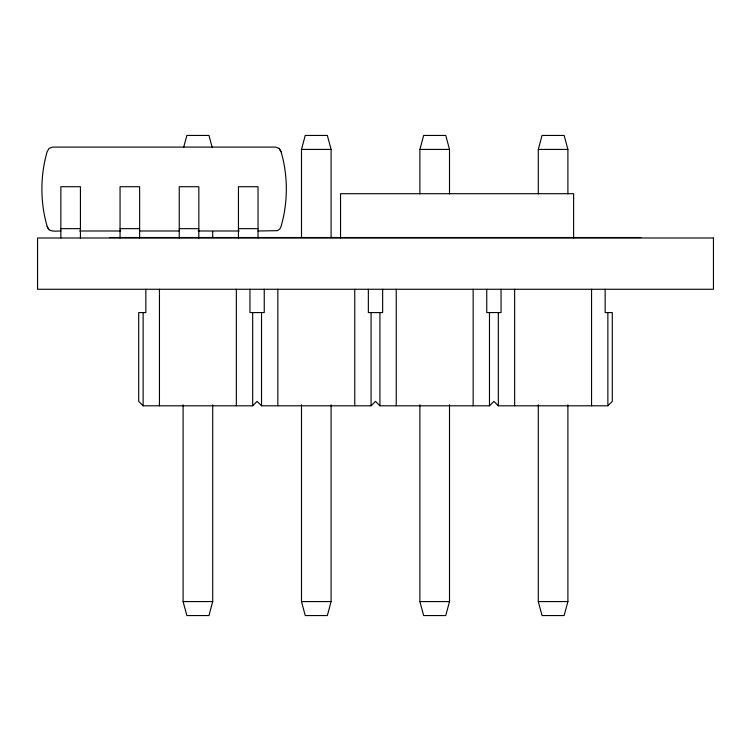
<?xml version="1.0" encoding="UTF-8"?>
<svg xmlns="http://www.w3.org/2000/svg" width="751" height="751" viewBox="0 0 751 751"><rect width="100%" height="100%" fill="white"/><g stroke="black" fill="none" stroke-linecap="round" stroke-linejoin="round"><path stroke-width="1.13" d="M183.676 147.271L186.849 135.443L208.956 135.443L212.129 147.271M301.498 237.278L301.498 149.421L305.244 135.443L327.352 135.443L331.097 149.421L331.097 237.278M212.702 404.789L212.702 601.579L208.956 615.557L186.849 615.557L183.103 601.579L183.103 404.789M419.903 193.936L419.903 149.421L423.648 135.443L445.756 135.443L449.502 149.421L449.502 193.936M331.097 404.789L331.097 601.579L327.352 615.557L305.244 615.557L301.498 601.579L301.498 404.789M538.298 193.936L538.298 149.421L542.044 135.443L564.151 135.443L567.897 149.421L567.897 193.936M449.502 404.789L449.502 601.579L445.756 615.557L423.648 615.557L419.903 601.579L419.903 404.789M567.897 404.789L567.897 601.579L564.151 615.557L542.044 615.557L538.298 601.579L538.298 404.789M145.854 289.266L145.854 312.576L138.7 312.576L138.7 401.372L143.131 405.803L252.674 405.803L257.105 401.372L261.526 405.803L371.069 405.803L375.5 401.372L379.931 405.803L489.474 405.803L493.895 401.372L498.326 405.803L607.869 405.803L612.3 401.372L612.3 312.576L605.146 312.576L605.146 289.266M301.498 149.421L331.097 149.421M419.903 149.421L449.502 149.421M538.298 149.421L567.897 149.421M60.859 228.67L80.432 228.67M120.057 228.67L139.63 228.67M179.254 228.67L198.837 228.67M238.452 228.67L258.034 228.67M60.869 230.998C56.297 230.839 48.477 232.754 47.153 226.38A97.48 68.932 -90 0 1 47.153 151.711L49.059 148.398L52.654 147.093L275.551 147.093L279.147 148.398L281.062 151.711A97.48 68.932 -90 0 1 281.062 226.38L279.841 228.999L277.466 230.66L257.959 230.998M79.644 230.998L120.704 230.998M139.47 230.998L179.358 230.998M198.123 230.998L239.184 230.998M109.759 237.523L641.063 237.523M183.103 601.579L212.702 601.579M301.498 601.579L331.097 601.579M419.903 601.579L449.502 601.579M538.298 601.579L567.897 601.579M279.147 148.398L281.062 151.711M49.059 229.684L47.153 226.38M607.869 312.576L607.869 405.803M591.553 289.266L591.553 405.803M573.604 237.992L573.604 193.702L340.541 193.702L340.541 237.992M514.642 289.266L514.642 405.803M501.048 289.266L501.048 312.576L486.751 312.576L486.751 289.266M498.326 312.576L498.326 405.803M489.474 312.576L489.474 405.803M473.158 289.266L473.158 405.803M396.246 289.266L396.246 405.803M382.644 289.266L382.644 312.576L368.356 312.576L368.356 289.266M379.931 312.576L379.931 405.803M371.069 312.576L371.069 405.803M354.754 289.266L354.754 405.803M277.842 289.266L277.842 405.803M264.249 289.266L264.249 312.576L249.952 312.576L249.952 289.266M261.526 312.576L261.526 405.803M258.034 237.992L258.034 186.717L238.452 186.717L238.452 237.992M252.674 312.576L252.674 405.803M236.358 289.266L236.358 405.803M212.702 231.421L212.702 237.278M198.837 237.992L198.837 186.717L179.254 186.717L179.254 237.992M159.447 289.266L159.447 405.803M143.131 312.576L143.131 405.803M139.63 237.992L139.63 186.717L120.057 186.717L120.057 237.992M80.432 237.992L80.432 186.717L60.859 186.717L60.859 237.992M713.45 237.992L37.55 237.992L37.55 289.266L713.45 289.266L713.45 237.992"/></g></svg>
